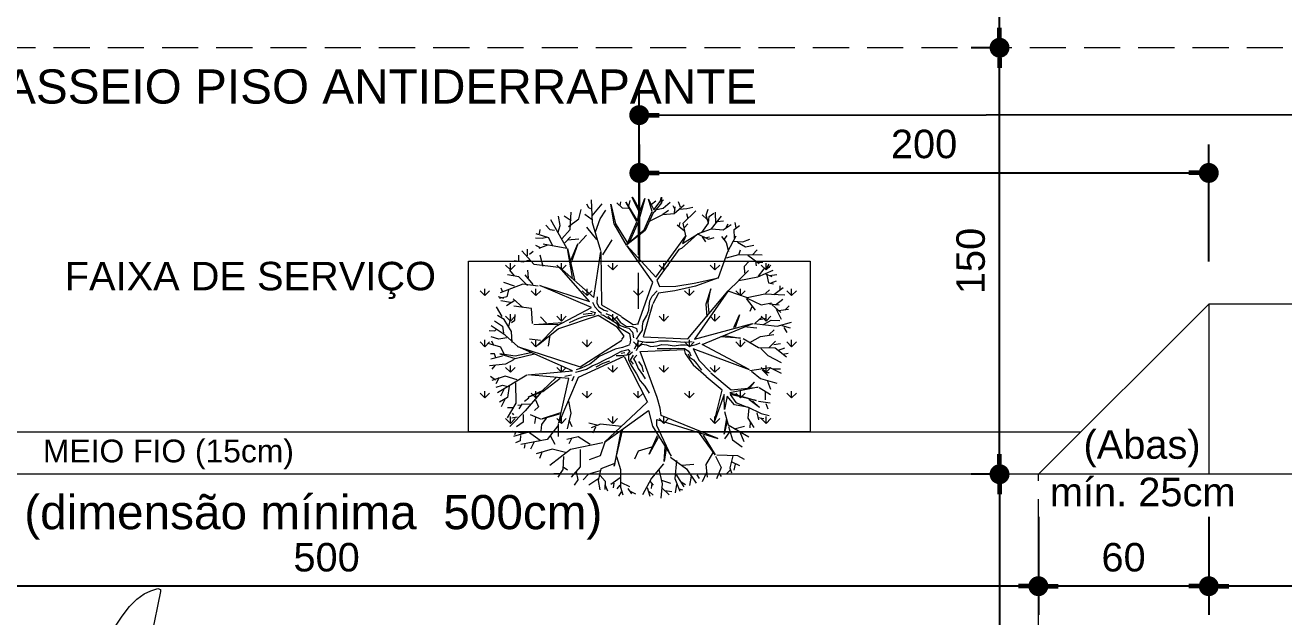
# Model space of a CAD drawing. Header units: millimetres. Extents: x 2084 to 63904, y -2368 to 2343.
# Drawn here: x 56550.3 to 56992.4, y -1590.7 to -1382.9 of the extents above; entities that cross this region are included whole.
import ezdxf

# ---------------------------------------------------------------- set-up
doc = ezdxf.new("R2010")
doc.units = ezdxf.units.MM
doc.header["$PDMODE"] = 2
doc.linetypes.add('DASHED', pattern=[19.05, 12.7, -6.35])
doc.layers.get('0').update_dxf_attribs({"color": 8})
doc.layers.get('Defpoints').update_dxf_attribs({"lineweight": 0})
for name, color, linetype, lineweight in [('ARBORIZAÇÃO', 251, 'Continuous', 5), ('BLOCOS', 1, 'Continuous', 5), ('COTAS', 1, 'Continuous', 0), ('P1', 1, 'Continuous', 5), ('P252', 252, 'Continuous', 13), ('P6', 6, 'Continuous', 60), ('PROJEÇÃO', 252, 'DASHED', 9), ('TEXTO PADRÃO', 2, 'Continuous', 15), ('VAGA ESTACIONAMENTO', 252, 'DASHED', 9), ('VEÍCULO', 252, 'Continuous', 13)]:
    doc.layers.add(name, color=color, linetype=linetype, lineweight=lineweight)
doc.styles.get("Standard").update_dxf_attribs({"font": 'arial.ttf'})
doc.dimstyles.new('1-50', dxfattribs={"dimtxt": 10, "dimasz": 7, "dimexe": 10, "dimexo": 15, "dimgap": 5, "dimtad": 1, "dimdec": 0, "dimtxsty": 'Standard', "dimblk": 'DOT', "dimcen": 2.5, "dimclrd": 5, "dimclre": 5, "dimclrt": 7, "dimadec": 0, "dimazin": 0, "dimtfac": 1, "dimtdec": 0, "dimtmove": 0, "dimatfit": 3, "dimldrblk": 'DOT', "dimfxl": 10, "dimarcsym": 0})

# ---------------------------------------------------------------- blocks, each defined once
blk = doc.blocks.new('ar5')
for p, q in [((1258.379, -18.639), (1258.393, -18.585)), ((1258.393, -18.585), (1258.393, -18.652)), ((1257.417, -18.842), (1257.447, -18.733)), ((1257.508, -18.666), (1257.532, -18.709)), ((1257.532, -18.709), (1257.556, -18.721)), ((1257.58, -18.891), (1257.568, -18.618)), ((1257.574, -18.806), (1257.695, -18.666)), ((1257.796, -18.67), (1257.85, -18.901)), ((1257.836, -18.901), (1257.796, -18.67)), ((1257.869, -18.654), (1257.931, -18.713)), ((1257.91, -18.643), (1257.903, -18.688)), ((1257.931, -18.713), (1258.004, -18.716)), ((1257.973, -18.647), (1258.111, -18.869)), ((1258.104, -18.879), (1257.973, -18.647)), ((1258.021, -18.626), (1258.004, -18.692)), ((1258.049, -18.588), (1258.083, -18.64)), ((1258.07, -18.643), (1258.049, -18.588)), ((1258.132, -18.754), (1258.07, -18.643)), ((1258.083, -18.64), (1258.142, -18.747)), ((1258.142, -18.747), (1258.198, -18.602)), ((1258.198, -18.602), (1258.153, -18.758)), ((1258.241, -18.608), (1258.304, -18.737)), ((1258.286, -18.754), (1258.241, -18.608)), ((1258.277, -18.668), (1258.329, -18.629)), ((1258.304, -18.737), (1258.379, -18.639)), ((1258.393, -18.652), (1258.312, -18.754)), ((1258.319, -18.737), (1258.416, -18.716)), ((1258.388, -18.65), (1258.419, -18.619)), ((1258.416, -18.716), (1258.499, -18.647)), ((1258.527, -18.685), (1258.551, -18.73)), ((1258.544, -18.779), (1258.662, -18.675)), ((1258.548, -18.772), (1258.558, -18.702)), ((1258.62, -18.706), (1258.596, -18.643)), ((1258.606, -18.727), (1258.693, -18.72)), ((1258.696, -18.72), (1258.766, -18.706)), ((1258.922, -18.799), (1258.946, -18.727)), ((1257.277, -19.188), (1257.089, -18.854)), ((1257.198, -18.921), (1257.18, -18.812)), ((1257.247, -18.806), (1257.326, -18.86)), ((1257.295, -18.933), (1257.417, -18.842)), ((1257.314, -18.969), (1257.326, -18.763)), ((1257.489, -18.787), (1257.574, -18.848)), ((1257.617, -18.994), (1257.671, -18.842)), ((1257.671, -18.842), (1257.738, -18.739)), ((1257.986, -19.149), (1258.104, -18.879)), ((1258.118, -18.882), (1258.011, -19.122)), ((1258.111, -18.869), (1258.132, -18.754)), ((1258.153, -18.758), (1258.118, -18.882)), ((1258.192, -18.973), (1258.286, -18.754)), ((1258.295, -18.772), (1258.201, -18.98)), ((1258.26, -18.865), (1258.409, -18.789)), ((1258.319, -18.754), (1258.295, -18.772)), ((1258.409, -18.785), (1258.478, -18.74)), ((1258.409, -18.789), (1258.544, -18.779)), ((1258.651, -18.893), (1258.8, -18.747)), ((1258.689, -18.779), (1258.707, -18.837)), ((1258.932, -18.844), (1258.877, -18.796)), ((1258.949, -18.893), (1258.922, -18.799)), ((1258.949, -18.893), (1258.956, -18.813)), ((1258.956, -18.813), (1259.012, -18.775)), ((1258.984, -18.959), (1259.102, -18.81)), ((1259.036, -18.9), (1259.032, -18.765)), ((1259.053, -18.872), (1259.126, -18.865)), ((1257.065, -19.066), (1256.914, -19.018)), ((1256.956, -18.969), (1256.95, -19.018)), ((1257.029, -18.915), (1257.077, -18.969)), ((1257.077, -18.969), (1257.132, -18.975)), ((1257.174, -19), (1257.198, -18.921)), ((1257.217, -19.079), (1257.314, -18.969)), ((1257.629, -19.085), (1257.514, -18.939)), ((1257.677, -19.218), (1257.58, -18.891)), ((1257.983, -19.151), (1257.836, -18.901)), ((1257.85, -18.901), (1257.997, -19.133)), ((1258.201, -18.98), (1257.986, -19.149)), ((1257.997, -19.133), (1258.192, -18.973)), ((1258.665, -18.987), (1258.581, -18.916)), ((1258.604, -18.933), (1258.614, -18.886)), ((1258.82, -19.023), (1258.631, -19.191)), ((1258.644, -19.135), (1258.82, -19.023)), ((1258.683, -19.042), (1258.651, -18.893)), ((1258.665, -18.943), (1258.706, -18.9)), ((1258.82, -19.021), (1258.952, -19.082)), ((1258.821, -19.021), (1258.984, -18.959)), ((1258.87, -19.004), (1258.949, -18.893)), ((1258.991, -18.959), (1259.122, -18.973)), ((1259.122, -18.973), (1259.219, -18.907)), ((1259.16, -18.945), (1259.181, -18.9)), ((1259.253, -18.967), (1259.317, -18.92)), ((1259.256, -19.069), (1259.253, -18.967)), ((1259.276, -18.947), (1259.266, -18.886)), ((1256.908, -19.066), (1256.986, -19.072)), ((1256.908, -19.151), (1256.962, -19.182)), ((1257.047, -19.151), (1256.944, -19.194)), ((1256.986, -19.072), (1257.035, -19.06)), ((1256.998, -19.139), (1257.277, -19.188)), ((1257.108, -19.157), (1257.065, -19.066)), ((1257.253, -19.127), (1257.32, -19.054)), ((1257.283, -19.091), (1257.417, -19.079)), ((1257.326, -19.321), (1257.405, -19.139)), ((1257.405, -19.139), (1257.326, -19.358)), ((1257.417, -19.133), (1257.508, -19.036)), ((1257.702, -19.267), (1257.811, -19.091)), ((1257.984, -19.156), (1258.327, -19.529)), ((1258.293, -19.59), (1257.984, -19.156)), ((1258.327, -19.529), (1258.683, -19.041)), ((1258.683, -19.041), (1258.644, -19.135)), ((1258.874, -19.055), (1258.915, -19.112)), ((1258.905, -19.065), (1258.962, -19.055)), ((1258.952, -19.082), (1259.016, -19.062)), ((1259.104, -19.052), (1259.158, -19.123)), ((1259.138, -19.082), (1259.172, -19.038)), ((1259.158, -19.123), (1259.185, -19.227)), ((1259.178, -19.227), (1259.276, -19.041)), ((1259.243, -19.106), (1259.354, -19.112)), ((1259.293, -19.116), (1259.388, -19.173)), ((1259.354, -19.112), (1259.438, -19.082)), ((1259.388, -19.173), (1259.486, -19.153)), ((1256.708, -19.333), (1256.708, -19.273)), ((1256.889, -19.382), (1256.744, -19.218)), ((1256.762, -19.351), (1256.841, -19.327)), ((1256.811, -19.279), (1256.811, -19.2)), ((1256.835, -19.261), (1256.877, -19.224)), ((1256.998, -19.406), (1256.962, -19.273)), ((1257.283, -19.194), (1257.368, -19.564)), ((1257.344, -19.533), (1257.283, -19.194)), ((1257.594, -19.77), (1257.677, -19.227)), ((1257.677, -19.227), (1257.685, -19.857)), ((1258.601, -19.204), (1258.34, -19.568)), ((1258.631, -19.191), (1258.601, -19.204)), ((1259.07, -19.535), (1259.178, -19.227)), ((1259.161, -19.302), (1259.307, -19.264)), ((1259.307, -19.268), (1259.33, -19.207)), ((1259.307, -19.264), (1259.584, -19.268)), ((1259.415, -19.271), (1259.55, -19.369)), ((1259.469, -19.268), (1259.526, -19.21)), ((1256.598, -19.449), (1256.653, -19.515)), ((1256.653, -19.333), (1256.762, -19.351)), ((1256.823, -19.539), (1256.817, -19.449)), ((1257.18, -19.418), (1256.889, -19.382)), ((1257.19, -19.413), (1257.594, -19.77)), ((1257.543, -19.817), (1257.19, -19.413)), ((1259.307, -19.565), (1259.421, -19.454)), ((1259.374, -19.4), (1259.428, -19.346)), ((1259.381, -19.484), (1259.374, -19.4)), ((1259.506, -19.342), (1259.513, -19.396)), ((1259.533, -19.528), (1259.715, -19.447)), ((1259.54, -19.359), (1259.59, -19.352)), ((1259.54, -19.521), (1259.607, -19.433)), ((1259.607, -19.433), (1259.675, -19.413)), ((1259.634, -19.43), (1259.668, -19.379)), ((1256.756, -19.612), (1256.489, -19.715)), ((1256.659, -19.637), (1256.532, -19.594)), ((1256.708, -19.527), (1256.574, -19.503)), ((1256.811, -19.63), (1256.708, -19.527)), ((1256.938, -19.637), (1256.756, -19.612)), ((1256.877, -19.618), (1256.786, -19.503)), ((1258.121, -20.078), (1258.293, -19.59)), ((1258.34, -19.568), (1258.37, -19.641)), ((1258.563, -19.637), (1258.781, -19.602)), ((1258.781, -19.602), (1259.069, -19.538)), ((1259.069, -19.538), (1258.798, -19.637)), ((1259.182, -19.694), (1259.31, -19.569)), ((1259.31, -19.569), (1259.533, -19.528)), ((1259.624, -19.491), (1259.698, -19.525)), ((1259.638, -19.508), (1259.658, -19.596)), ((1259.658, -19.596), (1259.719, -19.609)), ((1259.671, -19.511), (1259.756, -19.501)), ((1259.692, -19.599), (1259.752, -19.575)), ((1256.532, -19.782), (1256.471, -19.764)), ((1256.568, -19.764), (1256.483, -19.782)), ((1256.495, -19.655), (1256.514, -19.697)), ((1256.586, -19.679), (1256.568, -19.764)), ((1256.957, -19.631), (1257.543, -19.817)), ((1257.568, -19.89), (1256.957, -19.631)), ((1257.636, -19.765), (1257.631, -19.839)), ((1258.258, -19.811), (1258.286, -19.755)), ((1258.286, -19.755), (1258.342, -19.694)), ((1258.361, -19.718), (1258.293, -19.847)), ((1258.554, -19.692), (1258.361, -19.718)), ((1258.37, -19.641), (1258.563, -19.637)), ((1258.798, -19.637), (1258.554, -19.692)), ((1258.705, -20.259), (1259.181, -19.694)), ((1259.181, -19.694), (1258.786, -20.262)), ((1258.976, -19.67), (1258.919, -19.848)), ((1258.945, -19.832), (1258.976, -19.67)), ((1259.178, -19.694), (1259.405, -19.771)), ((1259.405, -19.771), (1259.617, -19.727)), ((1259.617, -19.727), (1259.85, -19.738)), ((1259.624, -19.724), (1259.671, -19.68)), ((1259.722, -19.734), (1259.833, -19.653)), ((1259.796, -19.677), (1259.796, -19.633)), ((1256.512, -19.995), (1256.447, -19.88)), ((1256.611, -19.831), (1256.495, -19.812)), ((1256.661, -19.806), (1256.562, -19.87)), ((1256.756, -19.89), (1256.641, -19.786)), ((1256.86, -19.9), (1256.651, -19.875)), ((1256.87, -20.08), (1256.86, -19.9)), ((1257.15, -20.108), (1257.568, -19.89)), ((1257.58, -19.825), (1257.608, -19.882)), ((1257.608, -19.882), (1257.65, -19.928)), ((1257.631, -19.839), (1257.655, -19.882)), ((1257.655, -19.882), (1257.716, -19.919)), ((1257.685, -19.857), (1257.917, -19.991)), ((1257.716, -19.919), (1257.762, -19.933)), ((1258.287, -19.853), (1258.178, -20.237)), ((1258.221, -19.984), (1258.244, -19.919)), ((1258.244, -19.919), (1258.249, -19.877)), ((1258.249, -19.877), (1258.258, -19.811)), ((1258.919, -19.848), (1258.929, -20)), ((1258.956, -19.958), (1258.945, -19.832)), ((1259.394, -19.781), (1259.503, -19.92)), ((1259.408, -19.778), (1259.573, -19.859)), ((1259.462, -19.883), (1259.438, -19.937)), ((1259.573, -19.859), (1259.695, -19.836)), ((1259.671, -19.846), (1259.786, -19.859)), ((1259.702, -19.856), (1259.803, -19.947)), ((1259.742, -19.856), (1259.83, -19.792)), ((1259.749, -19.91), (1259.81, -20.025)), ((1259.776, -19.923), (1259.894, -19.91)), ((1259.86, -19.913), (1259.901, -19.869)), ((1256.422, -20.045), (1256.517, -20.11)), ((1256.537, -20.03), (1256.457, -19.985)), ((1256.621, -20.174), (1256.537, -20.03)), ((1256.592, -20.115), (1256.616, -20.01)), ((1256.621, -20.065), (1256.661, -20.04)), ((1256.661, -20.04), (1256.666, -19.97)), ((1256.885, -20.09), (1257.229, -20.065)), ((1257.035, -20.075), (1256.965, -20)), ((1257.648, -19.984), (1257.179, -20.141)), ((1257.356, -20.045), (1257.304, -20.069)), ((1257.398, -20.027), (1257.356, -20.045)), ((1257.463, -20.003), (1257.398, -20.027)), ((1257.529, -19.989), (1257.463, -20.003)), ((1257.468, -19.966), (1257.529, -19.961)), ((1257.529, -19.961), (1257.575, -19.956)), ((1257.599, -19.98), (1257.529, -19.989)), ((1257.557, -19.933), (1257.613, -19.947)), ((1257.613, -19.947), (1257.599, -19.98)), ((1257.87, -20.123), (1257.648, -19.984)), ((1257.65, -19.928), (1257.688, -19.956)), ((1257.678, -19.97), (1257.711, -19.98)), ((1257.711, -19.98), (1257.758, -20.013)), ((1257.739, -19.961), (1257.804, -19.989)), ((1257.758, -20.013), (1257.814, -20.041)), ((1257.804, -19.989), (1257.861, -20.045)), ((1257.814, -20.041), (1257.865, -20.073)), ((1257.861, -20.045), (1257.898, -20.097)), ((1257.865, -20.003), (1257.907, -20.064)), ((1257.907, -20.064), (1257.977, -20.111)), ((1257.921, -19.999), (1258.061, -20.091)), ((1258.169, -20.111), (1258.178, -20.059)), ((1258.178, -20.059), (1258.221, -19.984)), ((1259.249, -20.126), (1259.317, -19.974)), ((1259.317, -19.974), (1259.265, -20.126)), ((1259.5, -20.073), (1259.579, -20.005)), ((1259.553, -20.031), (1259.631, -20.016)), ((1259.6, -20.089), (1259.689, -20.037)), ((1259.689, -20.037), (1259.794, -20.042)), ((1259.762, -20.11), (1259.93, -20.063)), ((1256.358, -20.159), (1256.427, -20.164)), ((1256.547, -20.214), (1256.382, -20.105)), ((1256.427, -20.164), (1256.447, -20.144)), ((1256.517, -20.11), (1256.527, -20.194)), ((1256.696, -20.349), (1256.547, -20.214)), ((1256.631, -20.304), (1256.621, -20.174)), ((1257.174, -20.095), (1256.885, -20.09)), ((1256.939, -20.334), (1257.15, -20.108)), ((1257.179, -20.141), (1256.939, -20.334)), ((1257.075, -20.214), (1257.055, -20.344)), ((1257.865, -20.073), (1257.889, -20.12)), ((1257.954, -20.228), (1257.87, -20.123)), ((1257.889, -20.12), (1257.959, -20.162)), ((1257.898, -20.097), (1257.963, -20.12)), ((1257.959, -20.162), (1258.015, -20.195)), ((1257.963, -20.12), (1258.01, -20.134)), ((1257.977, -20.111), (1258.048, -20.115)), ((1258.01, -20.134), (1258.052, -20.181)), ((1258.015, -20.195), (1258.029, -20.27)), ((1258.048, -20.115), (1258.099, -20.139)), ((1258.052, -20.181), (1258.066, -20.246)), ((1258.061, -20.091), (1258.123, -20.082)), ((1258.099, -20.139), (1258.108, -20.181)), ((1258.099, -20.265), (1258.136, -20.209)), ((1258.136, -20.209), (1258.169, -20.158)), ((1258.169, -20.158), (1258.169, -20.111)), ((1258.786, -20.262), (1259.471, -20.078)), ((1258.875, -20.327), (1259.473, -20.077)), ((1259.139, -20.22), (1259.327, -20.252)), ((1259.369, -20.115), (1259.521, -20.131)), ((1259.485, -20.079), (1259.762, -20.11)), ((1259.563, -20.231), (1259.72, -20.21)), ((1259.668, -20.21), (1259.726, -20.152)), ((1259.815, -20.1), (1259.914, -20.131)), ((1259.841, -20.126), (1259.877, -20.183)), ((1256.497, -20.359), (1256.348, -20.314)), ((1256.472, -20.264), (1256.382, -20.234)), ((1256.387, -20.284), (1256.412, -20.334)), ((1256.567, -20.249), (1256.472, -20.264)), ((1256.542, -20.448), (1256.497, -20.359)), ((1256.692, -20.351), (1257.435, -20.591)), ((1257.343, -20.638), (1256.692, -20.351)), ((1256.965, -20.279), (1256.836, -20.264)), ((1257.435, -20.591), (1257.925, -20.274)), ((1257.935, -20.363), (1257.847, -20.382)), ((1257.928, -20.268), (1257.954, -20.228)), ((1258.02, -20.331), (1257.935, -20.363)), ((1258.029, -20.27), (1258.02, -20.317)), ((1258.076, -20.377), (1258.127, -20.284)), ((1258.099, -20.396), (1258.118, -20.354)), ((1258.118, -20.354), (1258.164, -20.321)), ((1258.127, -20.284), (1258.211, -20.298)), ((1258.164, -20.321), (1258.216, -20.331)), ((1258.181, -20.237), (1258.705, -20.259)), ((1258.211, -20.298), (1258.305, -20.298)), ((1258.216, -20.331), (1258.263, -20.349)), ((1258.263, -20.349), (1258.342, -20.34)), ((1258.305, -20.298), (1258.37, -20.284)), ((1258.342, -20.34), (1258.398, -20.326)), ((1258.37, -20.284), (1258.478, -20.284)), ((1258.398, -20.326), (1258.473, -20.331)), ((1258.473, -20.331), (1258.543, -20.34)), ((1258.478, -20.284), (1258.567, -20.289)), ((1258.51, -20.373), (1258.595, -20.368)), ((1258.543, -20.34), (1258.618, -20.331)), ((1258.567, -20.289), (1258.669, -20.298)), ((1258.595, -20.368), (1258.665, -20.373)), ((1258.618, -20.331), (1258.679, -20.331)), ((1258.669, -20.298), (1258.758, -20.289)), ((1258.679, -20.331), (1258.74, -20.34)), ((1258.74, -20.34), (1258.805, -20.326)), ((1258.805, -20.326), (1258.852, -20.307)), ((1259.431, -20.621), (1258.875, -20.327)), ((1259.327, -20.252), (1259.086, -20.236)), ((1259.359, -20.257), (1259.542, -20.362)), ((1259.437, -20.304), (1259.563, -20.231)), ((1259.542, -20.362), (1259.736, -20.367)), ((1259.663, -20.367), (1259.741, -20.288)), ((1259.72, -20.325), (1259.799, -20.315)), ((1259.736, -20.367), (1259.872, -20.472)), ((1259.778, -20.393), (1259.851, -20.367)), ((1256.422, -20.438), (1256.373, -20.438)), ((1256.517, -20.463), (1256.378, -20.498)), ((1256.437, -20.483), (1256.422, -20.438)), ((1256.487, -20.438), (1256.666, -20.493)), ((1256.666, -20.463), (1256.487, -20.438)), ((1256.656, -20.503), (1256.552, -20.558)), ((1256.851, -20.423), (1256.666, -20.463)), ((1256.666, -20.493), (1256.895, -20.438)), ((1257.95, -20.469), (1257.409, -20.716)), ((1257.599, -20.518), (1257.547, -20.56)), ((1257.66, -20.466), (1257.599, -20.518)), ((1257.641, -20.551), (1257.725, -20.508)), ((1257.753, -20.424), (1257.66, -20.466)), ((1257.706, -20.546), (1257.786, -20.518)), ((1257.725, -20.508), (1257.8, -20.471)), ((1257.847, -20.382), (1257.753, -20.424)), ((1257.8, -20.471), (1257.865, -20.438)), ((1257.917, -20.462), (1257.861, -20.462)), ((1257.865, -20.438), (1257.921, -20.406)), ((1257.917, -20.429), (1257.963, -20.42)), ((1257.987, -20.452), (1257.917, -20.462)), ((1257.921, -20.406), (1258.001, -20.387)), ((1257.952, -20.469), (1258.228, -21.006)), ((1258.02, -20.401), (1257.987, -20.452)), ((1258.001, -20.387), (1258.02, -20.401)), ((1258.052, -20.415), (1258.006, -20.457)), ((1258.006, -20.457), (1258.006, -20.504)), ((1258.006, -20.504), (1258.034, -20.565)), ((1258.062, -20.452), (1258.024, -20.513)), ((1258.024, -20.513), (1258.062, -20.56)), ((1258.104, -20.452), (1258.066, -20.494)), ((1258.066, -20.494), (1258.09, -20.541)), ((1258.343, -20.952), (1258.144, -20.408)), ((1258.147, -20.409), (1258.664, -20.384)), ((1258.342, -20.373), (1258.426, -20.373)), ((1258.426, -20.373), (1258.51, -20.373)), ((1258.664, -20.384), (1258.673, -20.431)), ((1258.665, -20.373), (1258.711, -20.401)), ((1258.673, -20.431), (1258.77, -20.565)), ((1258.711, -20.401), (1258.73, -20.429)), ((1258.711, -20.438), (1258.725, -20.476)), ((1258.725, -20.476), (1258.772, -20.508)), ((1258.73, -20.429), (1258.74, -20.462)), ((1259.434, -20.627), (1258.767, -20.377)), ((1258.767, -20.377), (1258.839, -20.515)), ((1258.772, -20.508), (1258.81, -20.551)), ((1258.839, -20.515), (1258.973, -20.652)), ((1259.568, -20.372), (1259.652, -20.456)), ((1259.652, -20.456), (1259.809, -20.54)), ((1259.83, -20.44), (1259.893, -20.43)), ((1256.552, -20.558), (1256.363, -20.578)), ((1256.427, -20.573), (1256.392, -20.618)), ((1256.817, -20.686), (1257.343, -20.638)), ((1257.379, -20.654), (1257.44, -20.639)), ((1257.444, -20.607), (1257.388, -20.625)), ((1257.44, -20.639), (1257.51, -20.616)), ((1257.547, -20.56), (1257.444, -20.607)), ((1257.51, -20.616), (1257.575, -20.579)), ((1257.575, -20.579), (1257.641, -20.551)), ((1257.622, -20.588), (1257.706, -20.546)), ((1258.034, -20.565), (1258.066, -20.616)), ((1258.066, -20.616), (1258.099, -20.672)), ((1258.09, -20.541), (1258.118, -20.611)), ((1258.118, -20.611), (1258.169, -20.682)), ((1258.122, -20.527), (1258.164, -20.583)), ((1258.164, -20.583), (1258.178, -20.649)), ((1258.77, -20.565), (1258.923, -20.699)), ((1258.81, -20.551), (1258.842, -20.597)), ((1258.842, -20.597), (1258.866, -20.63)), ((1258.977, -20.662), (1259.217, -20.861)), ((1259.437, -20.634), (1259.673, -20.598)), ((1259.458, -20.64), (1259.563, -20.729)), ((1259.584, -20.624), (1259.652, -20.692)), ((1259.626, -20.655), (1259.668, -20.655)), ((1259.673, -20.598), (1259.809, -20.666)), ((1259.715, -20.613), (1259.799, -20.613)), ((1256.373, -20.702), (1256.432, -20.742)), ((1256.547, -20.702), (1256.392, -20.752)), ((1256.477, -20.717), (1256.437, -20.792)), ((1256.442, -20.832), (1256.517, -20.807)), ((1256.805, -20.687), (1256.457, -20.896)), ((1256.517, -20.807), (1256.577, -20.822)), ((1256.691, -20.742), (1256.547, -20.702)), ((1256.671, -20.777), (1256.676, -21.021)), ((1257.299, -20.727), (1256.817, -20.686)), ((1257.149, -20.717), (1256.985, -20.872)), ((1256.995, -20.882), (1257.199, -20.722)), ((1257.409, -20.716), (1257.181, -21.25)), ((1257.181, -21.25), (1257.299, -20.727)), ((1257.253, -20.7), (1257.332, -20.686)), ((1257.36, -20.705), (1257.337, -20.761)), ((1258.099, -20.672), (1258.141, -20.756)), ((1258.141, -20.756), (1258.197, -20.817)), ((1258.169, -20.682), (1258.202, -20.733)), ((1259.111, -20.864), (1258.922, -20.707)), ((1259.495, -20.771), (1259.411, -20.844)), ((1259.432, -20.844), (1259.495, -20.771)), ((1259.563, -20.729), (1259.757, -20.781)), ((1259.647, -20.76), (1259.684, -20.854)), ((1256.577, -20.952), (1256.482, -21.006)), ((1256.532, -20.857), (1256.492, -20.937)), ((1256.597, -20.817), (1256.577, -20.952)), ((1256.826, -20.961), (1256.776, -21.001)), ((1256.955, -20.912), (1256.786, -21.111)), ((1256.985, -20.872), (1256.821, -20.947)), ((1256.821, -20.947), (1256.995, -20.882)), ((1258.197, -20.817), (1258.249, -20.901)), ((1258.378, -21.08), (1258.343, -20.952)), ((1259.018, -21.245), (1259.111, -20.864)), ((1259.137, -20.915), (1259.018, -21.245)), ((1259.14, -21.092), (1259.137, -20.915)), ((1259.169, -20.935), (1259.14, -21.092)), ((1259.256, -21.04), (1259.169, -20.935)), ((1259.537, -20.832), (1259.204, -20.899)), ((1259.204, -20.899), (1259.515, -20.989)), ((1259.515, -20.989), (1259.207, -20.915)), ((1259.207, -20.915), (1259.272, -21.011)), ((1259.217, -20.861), (1259.537, -20.832)), ((1259.547, -20.833), (1259.684, -20.917)), ((1259.621, -20.886), (1259.621, -20.98)), ((1256.547, -20.966), (1256.502, -21.061)), ((1256.676, -21.021), (1256.572, -21.191)), ((1256.646, -21.076), (1256.577, -21.076)), ((1256.786, -21.111), (1256.602, -21.295)), ((1256.736, -21.041), (1256.696, -21.046)), ((1256.746, -21.031), (1256.711, -21.086)), ((1256.846, -21.036), (1256.746, -21.031)), ((1256.94, -21.061), (1256.895, -21.106)), ((1256.905, -20.981), (1256.94, -21.061)), ((1257.296, -20.997), (1257.323, -21.137)), ((1258.222, -21.012), (1257.721, -21.481)), ((1257.721, -21.481), (1258.243, -21.105)), ((1258.243, -21.105), (1258.289, -21.289)), ((1258.389, -21.165), (1258.378, -21.08)), ((1259.406, -21.066), (1259.256, -21.04)), ((1259.272, -21.011), (1259.406, -21.066)), ((1259.411, -21.064), (1259.574, -21.143)), ((1259.427, -21.075), (1259.416, -21.195)), ((1259.553, -21.069), (1259.427, -20.975)), ((1259.469, -20.991), (1259.553, -21.069)), ((1259.542, -20.996), (1259.678, -21.017)), ((1259.626, -21.022), (1259.652, -21.085)), ((1256.626, -21.191), (1256.691, -21.181)), ((1256.631, -21.136), (1256.646, -21.156)), ((1256.761, -21.245), (1256.681, -21.3)), ((1256.761, -21.151), (1256.761, -21.245)), ((1256.976, -21.211), (1256.848, -21.158)), ((1256.905, -21.187), (1256.895, -21.259)), ((1257.031, -21.195), (1256.976, -21.273)), ((1257.2, -21.135), (1256.986, -21.206)), ((1256.986, -21.206), (1257.191, -21.144)), ((1257.175, -21.258), (1257.175, -21.414)), ((1257.323, -21.137), (1257.28, -21.324)), ((1257.3, -21.215), (1257.335, -21.293)), ((1257.646, -21.281), (1257.537, -21.254)), ((1258.339, -21.211), (1259.06, -21.435)), ((1258.339, -21.282), (1258.339, -21.211)), ((1259.06, -21.435), (1258.389, -21.165)), ((1259.134, -21.384), (1259.165, -21.2)), ((1259.165, -21.242), (1259.134, -21.384)), ((1259.139, -21.117), (1259.181, -21.274)), ((1259.416, -21.195), (1259.485, -21.305)), ((1259.443, -21.242), (1259.437, -21.31)), ((1259.521, -21.132), (1259.542, -21.216)), ((1259.537, -21.19), (1259.605, -21.2)), ((1259.574, -21.143), (1259.668, -21.164)), ((1256.633, -21.349), (1256.771, -21.373)), ((1256.824, -21.363), (1256.648, -21.411)), ((1256.676, -21.359), (1256.657, -21.392)), ((1256.729, -21.402), (1256.724, -21.463)), ((1256.962, -21.459), (1256.824, -21.363)), ((1256.976, -21.273), (1256.968, -21.348)), ((1257.171, -21.287), (1257.043, -21.449)), ((1257.081, -21.402), (1257.133, -21.502)), ((1257.674, -21.266), (1257.565, -21.312)), ((1257.615, -21.301), (1257.584, -21.375)), ((1257.923, -21.293), (1257.674, -21.266)), ((1257.834, -21.762), (1257.938, -21.327)), ((1257.914, -21.344), (1257.834, -21.762)), ((1258.25, -21.62), (1258.348, -21.402)), ((1258.289, -21.289), (1258.51, -21.645)), ((1258.51, -21.645), (1258.339, -21.282)), ((1259.027, -21.631), (1258.844, -21.375)), ((1258.886, -21.396), (1259.027, -21.631)), ((1259.202, -21.352), (1259.139, -21.442)), ((1259.181, -21.274), (1259.427, -21.415)), ((1259.186, -21.295), (1259.233, -21.452)), ((1259.254, -21.321), (1259.375, -21.29)), ((1259.322, -21.358), (1259.369, -21.473)), ((1256.724, -21.463), (1256.671, -21.487)), ((1257.043, -21.449), (1256.733, -21.506)), ((1256.781, -21.506), (1256.771, -21.549)), ((1256.886, -21.483), (1256.848, -21.564)), ((1257.41, -21.416), (1257.276, -21.449)), ((1257.331, -21.437), (1257.3, -21.5)), ((1257.7, -21.487), (1257.319, -21.568)), ((1257.552, -21.506), (1257.41, -21.416)), ((1257.724, -21.48), (1257.67, -21.64)), ((1258.278, -21.539), (1258.118, -21.585)), ((1258.355, -21.426), (1258.25, -21.62)), ((1258.427, -21.71), (1258.438, -21.534)), ((1258.451, -21.555), (1258.427, -21.71)), ((1259.233, -21.452), (1259.348, -21.536)), ((1257.105, -21.564), (1256.914, -21.616)), ((1256.957, -21.668), (1256.991, -21.587)), ((1257.319, -21.568), (1257.076, -21.754)), ((1257.262, -21.602), (1257.105, -21.564)), ((1257.238, -21.649), (1257.229, -21.802)), ((1257.433, -21.568), (1257.433, -21.773)), ((1257.67, -21.64), (1257.541, -21.687)), ((1257.862, -21.648), (1257.91, -21.803)), ((1258.118, -21.585), (1258.075, -21.679)), ((1258.5, -21.655), (1258.689, -21.793)), ((1258.572, -21.696), (1258.551, -21.91)), ((1259.006, -21.596), (1258.917, -21.744)), ((1259.034, -21.644), (1259.099, -21.779)), ((1259.048, -21.631), (1259.292, -21.637)), ((1259.237, -21.641), (1259.203, -21.782)), ((1259.292, -21.637), (1259.372, -21.679)), ((1257.2, -21.849), (1257.124, -21.854)), ((1257.229, -21.802), (1257.171, -21.892)), ((1257.233, -21.773), (1257.286, -21.807)), ((1257.433, -21.773), (1257.329, -21.892)), ((1257.386, -21.83), (1257.405, -21.926)), ((1257.669, -21.817), (1257.531, -21.858)), ((1257.679, -21.793), (1257.648, -21.934)), ((1257.831, -21.734), (1257.679, -21.793)), ((1257.91, -21.803), (1257.91, -22.01)), ((1258.42, -21.734), (1258.276, -21.903)), ((1258.365, -21.803), (1258.403, -21.972)), ((1258.634, -21.751), (1258.775, -21.741)), ((1258.689, -21.793), (1258.806, -21.965)), ((1258.724, -21.851), (1258.841, -21.855)), ((1258.927, -21.837), (1258.875, -21.948)), ((1258.917, -21.744), (1258.934, -21.893)), ((1259.099, -21.779), (1259.044, -21.913)), ((1259.072, -21.844), (1259.099, -21.886)), ((1259.21, -21.806), (1259.168, -21.851)), ((1259.203, -21.782), (1259.223, -21.841)), ((1259.217, -21.71), (1259.317, -21.755)), ((1259.265, -21.741), (1259.248, -21.81)), ((1257.405, -21.926), (1257.362, -21.988)), ((1257.531, -21.858), (1257.469, -21.924)), ((1257.655, -21.91), (1257.538, -21.986)), ((1257.648, -21.934), (1257.666, -22.041)), ((1257.672, -21.872), (1257.728, -21.941)), ((1257.728, -21.941), (1257.724, -22.038)), ((1257.724, -21.979), (1257.755, -22.055)), ((1257.907, -21.9), (1257.797, -21.979)), ((1257.831, -21.965), (1257.824, -22.02)), ((1257.903, -21.986), (1257.869, -22.031)), ((1257.917, -21.958), (1258.017, -22.003)), ((1258.276, -21.903), (1258.169, -22.103)), ((1258.258, -21.941), (1258.296, -21.989)), ((1258.279, -21.962), (1258.272, -22.027)), ((1258.403, -21.972), (1258.386, -22.141)), ((1258.396, -21.927), (1258.503, -21.965)), ((1258.551, -21.91), (1258.61, -22.058)), ((1258.572, -21.979), (1258.558, -22.079)), ((1258.565, -21.858), (1258.658, -22.006)), ((1258.627, -21.948), (1258.679, -21.979)), ((1258.744, -21.882), (1258.727, -21.993)), ((1258.813, -21.865), (1258.841, -21.91)), ((1257.917, -22.065), (1257.886, -22.117)), ((1257.91, -22.01), (1257.938, -22.103)), ((1257.996, -22.027), (1258.041, -22.089)), ((1258.024, -22.059), (1258.086, -22.088)), ((1258.224, -22.017), (1258.258, -22.117)), ((1258.248, -22.062), (1258.296, -22.106)), ((1258.393, -22.017), (1258.486, -22.103)), ((1258.434, -22.051), (1258.517, -22.062)), ((1258.6, -22.031), (1258.641, -22.041))]:
    blk.add_line(p, q)
blk = doc.blocks.new('MÓVEL - audi a3 planta')
blk.add_lwpolyline([(-277.47, 78.57), (-285.6, 79.8), (-288.53, 80.52), (-288.85, 80.82), (-289.07, 81.34), (-289.07, 81.89), (-288.37, 83.95), (-287.2, 86.42), (-284.94, 89.87), (-282.28, 93.33), (-279.73, 95.85), (-277.24, 97.7), (-274.87, 98.8), (-272.39, 99.66), (-271.4, 99.26), (-271.4, 98.59), (-272.35, 94), (-273.69, 87.72), (-275.07, 81.28), (-275.53, 79.3), (-275.88, 78.52), (-276.05, 78.43), (-276.22, 78.4), (-277.12, 78.48)], close=True)
blk = doc.blocks.new('DOT')
at = {"layer": 'P6', "color": 0, "linetype": 'ByBlock'}
blk.add_line((-0.5, 0), (-1, 0), dxfattribs=at)
at = {"layer": 'P6', "color": 0, "linetype": 'ByBlock', "const_width": 0.5}
blk.add_lwpolyline([(-0.25, 0, 1), (0.25, 0, 1)], format="xyb", close=True, dxfattribs=at)
blk = doc.blocks.new('*D21')
at = {"layer": 'COTAS', "color": 5, "lineweight": -2, "transparency": 16777216}
for p, q in [((56966.08, -1555.58), (56966.08, -1589.9)), ((57206.08, -1555.58), (57206.08, -1589.9)), ((57199.08, -1579.9), (56973.08, -1579.9))]:
    blk.add_line(p, q, dxfattribs=at)
at = {"layer": 'Defpoints', "color": 0, "transparency": 16777216}
for p in [(56966.08, -1540.58), (57206.08, -1540.58), (56966.08, -1579.9)]:
    blk.add_point(p, dxfattribs=at)
at = {"layer": 'COTAS', "color": 5, "lineweight": -2, "transparency": 16777216, "xscale": 7, "yscale": 7, "zscale": 7, "rotation": 180}
blk.add_blockref('DOT', (56966.08, -1579.9), dxfattribs=at)
at = {"layer": 'COTAS', "color": 5, "lineweight": -2, "transparency": 16777216, "xscale": 7, "yscale": 7, "zscale": 7}
blk.add_blockref('DOT', (57206.08, -1579.9), dxfattribs=at)
at = {"layer": 'COTAS', "color": 7, "lineweight": 0, "transparency": 16777216, "insert": (57086.08, -1569.79), "char_height": 10, "attachment_point": 5}
blk.add_mtext('240', dxfattribs=at)
blk = doc.blocks.new('_DOT')
at = {"color": 0, "linetype": 'ByBlock', "lineweight": -2}
blk.add_line((-0.5, 0), (-1, 0), dxfattribs=at)
at = {"linetype": 'ByBlock', "lineweight": -2, "const_width": 0.5}
blk.add_lwpolyline([(-0.25, 0, 1), (0.25, 0, 1)], format="xyb", close=True, dxfattribs=at)
blk = doc.blocks.new('*D22')
at = {"layer": 'COTAS', "color": 5, "lineweight": -2, "transparency": 16777216}
for p, q in [((56906.22, -1555.58), (56906.22, -1589.9)), ((56966.08, -1555.58), (56966.08, -1589.9)), ((56959.08, -1579.9), (56913.22, -1579.9))]:
    blk.add_line(p, q, dxfattribs=at)
at = {"layer": 'Defpoints', "color": 0, "transparency": 16777216}
for p in [(56906.22, -1540.58), (56966.08, -1540.58), (56906.22, -1579.9)]:
    blk.add_point(p, dxfattribs=at)
at = {"layer": 'COTAS', "color": 5, "lineweight": -2, "transparency": 16777216, "xscale": 7, "yscale": 7, "zscale": 7, "rotation": 180}
blk.add_blockref('DOT', (56906.22, -1579.9), dxfattribs=at)
at = {"layer": 'COTAS', "color": 5, "lineweight": -2, "transparency": 16777216, "xscale": 7, "yscale": 7, "zscale": 7}
blk.add_blockref('DOT', (56966.08, -1579.9), dxfattribs=at)
at = {"layer": 'COTAS', "color": 7, "lineweight": 0, "transparency": 16777216, "insert": (56936.15, -1569.79), "char_height": 10, "attachment_point": 5}
blk.add_mtext('60', dxfattribs=at)
blk = doc.blocks.new('*D23')
at = {"layer": 'COTAS', "color": 5, "lineweight": -2, "transparency": 16777216}
for p, q in [((56406.22, -1555.58), (56406.22, -1589.9)), ((56906.22, -1555.58), (56906.22, -1589.9)), ((56899.22, -1579.9), (56413.22, -1579.9))]:
    blk.add_line(p, q, dxfattribs=at)
at = {"layer": 'Defpoints', "color": 0, "transparency": 16777216}
for p in [(56406.22, -1540.58), (56906.22, -1540.58), (56406.22, -1579.9)]:
    blk.add_point(p, dxfattribs=at)
at = {"layer": 'COTAS', "color": 5, "lineweight": -2, "transparency": 16777216, "xscale": 7, "yscale": 7, "zscale": 7, "rotation": 180}
blk.add_blockref('DOT', (56406.22, -1579.9), dxfattribs=at)
at = {"layer": 'COTAS', "color": 5, "lineweight": -2, "transparency": 16777216, "xscale": 7, "yscale": 7, "zscale": 7}
blk.add_blockref('DOT', (56906.22, -1579.9), dxfattribs=at)
at = {"layer": 'COTAS', "color": 7, "lineweight": 0, "transparency": 16777216, "insert": (56656.22, -1569.79), "char_height": 10, "attachment_point": 5}
blk.add_mtext('500', dxfattribs=at)
blk = doc.blocks.new('*D29')
at = {"layer": 'COTAS', "color": 5, "lineweight": -2, "transparency": 16777216}
for p, q in [((56891.22, -1390.8), (56882.6, -1390.8)), ((56892.6, -1533.58), (56892.6, -1397.8)), ((56891.22, -1540.58), (56882.6, -1540.58))]:
    blk.add_line(p, q, dxfattribs=at)
at = {"layer": 'Defpoints', "color": 0, "transparency": 16777216}
for p in [(56892.6, -1390.8), (56906.22, -1390.8), (56906.22, -1540.58)]:
    blk.add_point(p, dxfattribs=at)
at = {"layer": 'COTAS', "color": 5, "lineweight": -2, "transparency": 16777216, "xscale": 7, "yscale": 7, "zscale": 7}
for p, rotation in [((56892.6, -1390.8), 90), ((56892.6, -1540.58), 270)]:
    blk.add_blockref('DOT', p, dxfattribs=dict(at, rotation=rotation))
at = {"layer": 'COTAS', "color": 7, "lineweight": 0, "transparency": 16777216, "insert": (56882.49, -1465.69), "char_height": 10, "attachment_point": 5, "rotation": 90}
blk.add_mtext('150', dxfattribs=at)
blk = doc.blocks.new('*D30')
at = {"layer": 'COTAS', "color": 5, "lineweight": -2, "transparency": 16777216}
for p, q in [((56891.22, -1540.58), (56882.6, -1540.58)), ((56892.6, -1547.58), (56892.6, -1783.58)), ((56891.22, -1790.58), (56882.6, -1790.58))]:
    blk.add_line(p, q, dxfattribs=at)
at = {"layer": 'Defpoints', "color": 0, "transparency": 16777216}
for p in [(56906.22, -1540.58), (56892.6, -1790.58), (56906.22, -1790.58)]:
    blk.add_point(p, dxfattribs=at)
at = {"layer": 'COTAS', "color": 5, "lineweight": -2, "transparency": 16777216, "xscale": 7, "yscale": 7, "zscale": 7}
for p, rotation in [((56892.6, -1540.58), 90), ((56892.6, -1790.58), 270)]:
    blk.add_blockref('DOT', p, dxfattribs=dict(at, rotation=rotation))
at = {"layer": 'COTAS', "color": 7, "lineweight": 0, "transparency": 16777216, "insert": (56882.49, -1665.58), "char_height": 10, "attachment_point": 5, "rotation": 90}
blk.add_mtext('250', dxfattribs=at)
blk = doc.blocks.new('*D31')
at = {"layer": 'COTAS', "color": 5, "lineweight": -2, "transparency": 16777216}
for p, q in [((56949.31, -1270.87), (56882.6, -1270.87)), ((56892.6, -1383.8), (56892.6, -1277.87)), ((56891.22, -1390.8), (56882.6, -1390.8))]:
    blk.add_line(p, q, dxfattribs=at)
at = {"layer": 'Defpoints', "color": 0, "transparency": 16777216}
for p in [(56892.6, -1270.87), (56964.31, -1270.87), (56906.22, -1390.8)]:
    blk.add_point(p, dxfattribs=at)
at = {"layer": 'COTAS', "color": 5, "lineweight": -2, "transparency": 16777216, "xscale": 7, "yscale": 7, "zscale": 7}
for p, rotation in [((56892.6, -1270.87), 90), ((56892.6, -1390.8), 270)]:
    blk.add_blockref('DOT', p, dxfattribs=dict(at, rotation=rotation))
at = {"layer": 'COTAS', "color": 7, "lineweight": 0, "transparency": 16777216, "insert": (56882.49, -1348.59), "char_height": 10, "attachment_point": 5, "rotation": 90}
blk.add_mtext('120', dxfattribs=at)
blk = doc.blocks.new('*D36')
at = {"layer": 'COTAS', "color": 5, "lineweight": -2, "transparency": 16777216}
for p, q in [((56766.08, -1465.83), (56766.08, -1424.77)), ((56966.08, -1465.83), (56966.08, -1424.77)), ((56773.08, -1434.77), (56959.08, -1434.77))]:
    blk.add_line(p, q, dxfattribs=at)
at = {"layer": 'Defpoints', "color": 0, "transparency": 16777216}
for p in [(56966.08, -1434.77), (56766.08, -1480.83), (56966.08, -1480.83)]:
    blk.add_point(p, dxfattribs=at)
at = {"layer": 'COTAS', "color": 5, "lineweight": -2, "transparency": 16777216, "xscale": 7, "yscale": 7, "zscale": 7, "rotation": 180}
blk.add_blockref('DOT', (56766.08, -1434.77), dxfattribs=at)
at = {"layer": 'COTAS', "color": 5, "lineweight": -2, "transparency": 16777216, "xscale": 7, "yscale": 7, "zscale": 7}
blk.add_blockref('DOT', (56966.08, -1434.77), dxfattribs=at)
at = {"layer": 'COTAS', "color": 7, "lineweight": 0, "transparency": 16777216, "insert": (56866.08, -1424.66), "char_height": 10, "attachment_point": 5}
blk.add_mtext('200', dxfattribs=at)
blk = doc.blocks.new('*D111')
at = {"layer": 'COTAS', "color": 5, "lineweight": -2, "transparency": 16777216}
for p, q in [((56766.06, -1451.46), (56766.01, -1404.46)), ((57405.61, -1450.8), (57405.57, -1403.8)), ((56773.03, -1414.45), (57398.58, -1413.8))]:
    blk.add_line(p, q, dxfattribs=at)
at = {"layer": 'Defpoints', "color": 0, "transparency": 16777216}
for p in [(57405.58, -1413.8), (56766.08, -1466.46), (57405.63, -1465.8, 10)]:
    blk.add_point(p, dxfattribs=at)
at = {"layer": 'COTAS', "color": 5, "lineweight": -2, "transparency": 16777216, "xscale": 7, "yscale": 7, "zscale": 7}
for p, rotation in [((56766.03, -1414.46), 180.0593007957193), ((57405.58, -1413.8), 0.05930079571930161)]:
    blk.add_blockref('DOT', p, dxfattribs=dict(at, rotation=rotation))
at = {"layer": 'COTAS', "color": 7, "transparency": 16777216, "insert": (57085.79, -1404.02), "char_height": 10, "attachment_point": 5, "rotation": 0.0593}
blk.add_mtext('640', dxfattribs=at)

msp = doc.modelspace()

# ---------------------------------------------------------------- hatches: boundary and pattern name
at = {"layer": 'P252'}
h = msp.add_hatch(dxfattribs=at)
h.set_pattern_fill('GRASS', color=256, scale=0.5)
h.set_pattern_definition([(90, (-411.615, 488.842), (-8.9802561, 8.9802561), [2.38125, -15.5792622]), (45, (-411.615, 488.842), (-8.980256, 8.980256), [2.38125, -10.31875]), (135, (-411.615, 488.842), (-8.980256, -8.980256), [2.38125, -10.31875])])
h.paths.add_polyline_path([(56826.08, -1465.72), (56706.08, -1465.72), (56706.08, -1525.72), (56826.08, -1525.72)])

# ---------------------------------------------------------------- linework, layer by layer
at = {"layer": 'BLOCOS'}
msp.add_lwpolyline([(56706.08, -1465.72), (56826.08, -1465.72), (56826.08, -1525.72), (56706.08, -1525.72)], close=True, dxfattribs=at)
at = {"layer": 'P1'}
for p, q in [((56966.08, -1480.83), (56966.08, -1540.58)), ((56391.32, -1525.72), (56921.11, -1525.72)), ((57934.66, -1540.58), (55516.08, -1540.58))]:
    msp.add_line(p, q, dxfattribs=at)
msp.add_polyline3d([(57265.94, -1540.58, 9.98), (57206.08, -1480.83, 0), (56966.08, -1480.83, 0), (56906.22, -1540.58, 0)], dxfattribs=at)
at = {"layer": 'PROJEÇÃO'}
for p, q in [((57944.62, -1390.8), (55580.44, -1390.8)), ((56765.63, -1450.8), (56765.63, -1486.38, 10))]:
    msp.add_line(p, q, dxfattribs=at)
at = {"layer": 'VAGA ESTACIONAMENTO'}
msp.add_lwpolyline([(56407.22, -1790.58), (56906.22, -1790.58), (56906.22, -1540.58), (56406.22, -1540.58)], close=True, dxfattribs=at)

# ---------------------------------------------------------------- block references
at = {"layer": 'ARBORIZAÇÃO', "xscale": 29.73403351751585, "yscale": 29.73403351751585, "zscale": 29.73403351751585}
msp.add_blockref('ar5', (19356.7, -890.64), dxfattribs=at)
at = {"layer": 'VEÍCULO'}
msp.add_blockref('MÓVEL - audi a3 planta', (56869.33, -1680.32), dxfattribs=at)

# ---------------------------------------------------------------- texts
at = {"layer": 'TEXTO PADRÃO', "attachment_point": 1}
for s, insert, char_height, width in [('PASSEIO PISO ANTIDERRAPANTE', (56531.75, -1398.41), 12, 935.5662), (' FAIXA DE SERVIÇO', (56560.37, -1465.99), 10, 935.5662), ('\\pi12.08579;(Abas) \\P\\pi0.28838;mín. 25cm', (56909.98, -1525.15, 10.22), 10, 63.9669), ('   (dimensão mínima  500cm)', (56536.05, -1547.89, 20.24), 12, 935.5662)]:
    msp.add_mtext(s, dxfattribs=dict(at, insert=insert, char_height=char_height, width=width))
at = {"layer": 'TEXTO PADRÃO', "insert": (56556.58, -1528.41), "char_height": 8, "attachment_point": 1}
msp.add_mtext_dynamic_manual_height_columns('MEIO FIO (15cm)', width=1003.9685, gutter_width=200, heights=[0], dxfattribs=at)

# ---------------------------------------------------------------- dimensions: what is measured, and where the dimension line sits
at = {"layer": 'COTAS', "lineweight": 0}
dim = msp.add_linear_dim(base=(56892.6, -1270.87), p1=(56906.22, -1390.8), p2=(56964.31, -1270.87), angle=90, dimstyle='1-50', override={"dimblk": 'DOT', "dimldrblk": 'DOT', "dimfxl": 5}, dxfattribs=at)
dim.commit()
dim.dimension.update_dxf_attribs({"geometry": '*D31', "text_midpoint": (56892.6, -1348.59), "dimtype": 160})
for base, p2, picture, middle in [((56892.6, -1390.8), (56906.22, -1390.8), '*D29', (56882.49, -1465.69)), ((56892.6, -1790.58), (56906.22, -1790.58), '*D30', (56882.49, -1665.58))]:
    dim = msp.add_linear_dim(base=base, p1=(56906.22, -1540.58), p2=p2, angle=90, dimstyle='1-50', override={"dimblk": 'DOT', "dimldrblk": 'DOT', "dimfxl": 5}, dxfattribs=at)
    dim.commit()
    dim.dimension.update_dxf_attribs({"geometry": picture, "text_midpoint": middle})
at = {"layer": 'COTAS'}
dim = msp.add_aligned_dim(p1=(56766.08, -1466.46), p2=(57405.63, -1465.8, 10), distance=52.01, dimstyle='1-50', override={"dimblk": 'DOT', "dimldrblk": 'DOT', "dimfxl": 5}, dxfattribs=at)
dim.commit()
dim.dimension.update_dxf_attribs({"geometry": '*D111', "text_midpoint": (57085.79, -1404.02)})
at = {"layer": 'COTAS', "lineweight": 0}
for base, p1, p2, picture, middle in [((56966.08, -1434.77), (56766.08, -1480.83), (56966.08, -1480.83), '*D36', (56866.08, -1424.66)), ((56406.22, -1579.9), (56906.22, -1540.58), (56406.22, -1540.58), '*D23', (56656.22, -1569.79)), ((56906.22, -1579.9), (56966.08, -1540.58), (56906.22, -1540.58), '*D22', (56936.15, -1569.79)), ((56966.08, -1579.9), (57206.08, -1540.58), (56966.08, -1540.58), '*D21', (57086.08, -1569.79))]:
    dim = msp.add_linear_dim(base=base, p1=p1, p2=p2, dimstyle='1-50', override={"dimblk": 'DOT', "dimldrblk": 'DOT', "dimfxl": 5}, dxfattribs=at)
    dim.commit()
    dim.dimension.update_dxf_attribs({"geometry": picture, "text_midpoint": middle})

doc.saveas('drawing.dxf')
